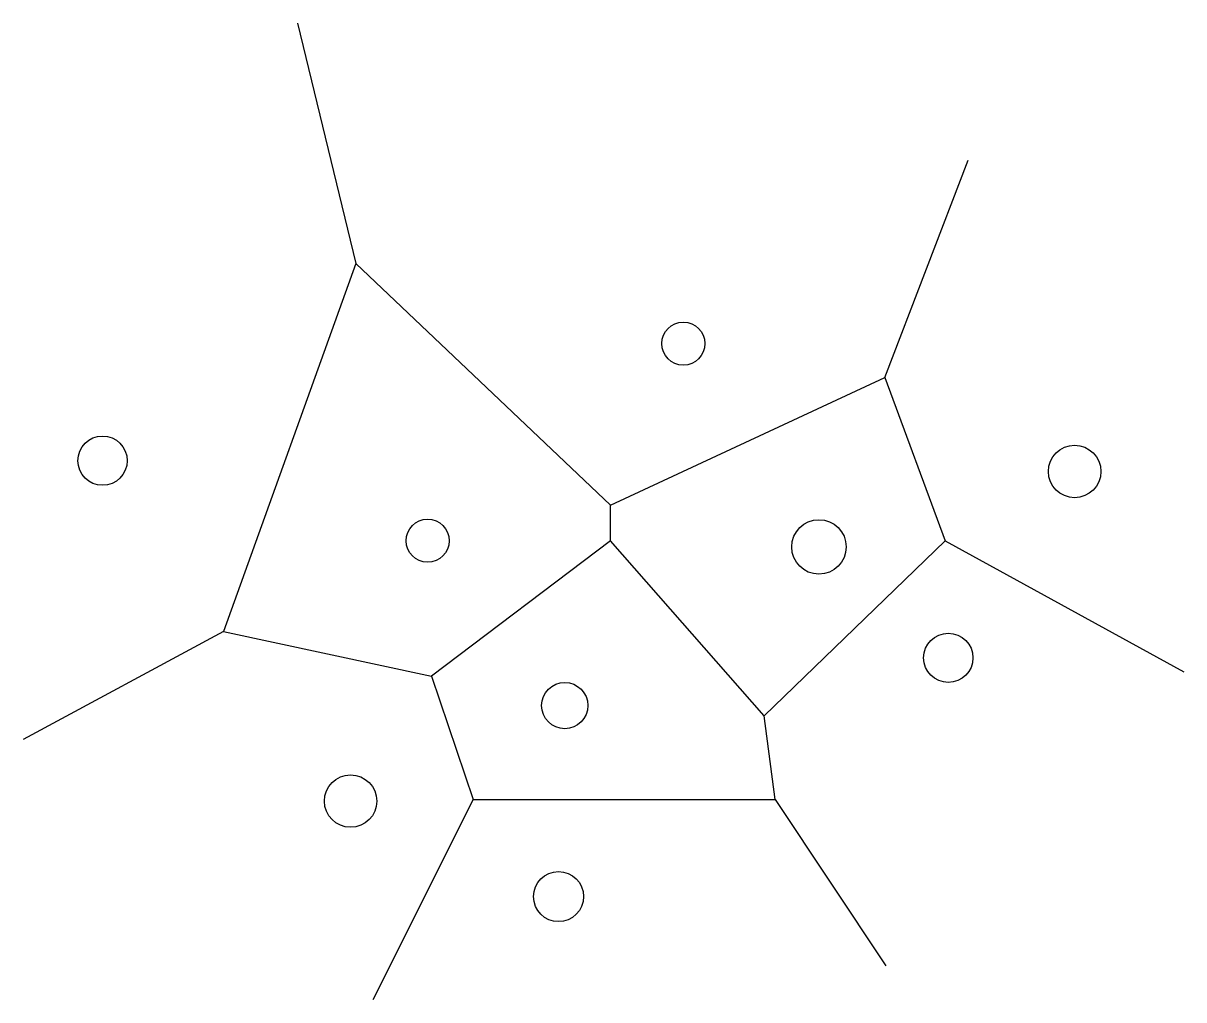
# Paper-space layout 'A3' of a CAD drawing. Header units: millimetres. Extents: x 95 to 319, y 67 to 256.
import ezdxf

# ---------------------------------------------------------------- set-up
doc = ezdxf.new("R2010")
doc.units = ezdxf.units.MM

psp = doc.layouts.new('A3')

# ---------------------------------------------------------------- linework, layer by layer
for p, q in [((147.84, 255.87), (159.14, 209.47)), ((261.26, 187.46), (277.32, 229.4)), ((159.14, 209.47), (133.56, 138.39)), ((208.31, 162.78), (159.14, 209.47)), ((208.31, 162.78), (261.26, 187.46)), ((261.26, 187.46), (272.86, 155.94)), ((208.31, 155.94), (208.31, 162.78)), ((208.31, 155.94), (173.71, 129.76)), ((237.96, 122.13), (208.31, 155.94)), ((272.86, 155.94), (237.96, 122.13)), ((272.86, 155.94), (318.96, 130.65)), ((133.56, 138.39), (94.89, 117.57)), ((133.56, 138.39), (173.71, 129.76)), ((173.71, 129.76), (181.74, 105.97)), ((240.04, 105.97), (237.96, 122.13)), ((181.74, 105.97), (162.41, 67.3)), ((181.74, 105.97), (240.04, 105.97)), ((240.04, 105.97), (261.46, 73.84))]:
    psp.add_line(p, q)
for centre, radius in [((222.34, 194.01), 4.16), ((110.21, 171.4), 4.76), ((297.89, 169.32), 5.07), ((172.97, 155.94), 4.16), ((248.52, 154.75), 5.26), ((273.5, 133.33), 4.76), ((199.44, 124.11), 4.46), ((158.1, 105.67), 5.06), ((198.25, 87.23), 4.84)]:
    psp.add_circle(centre, radius)

doc.saveas('drawing.dxf')
